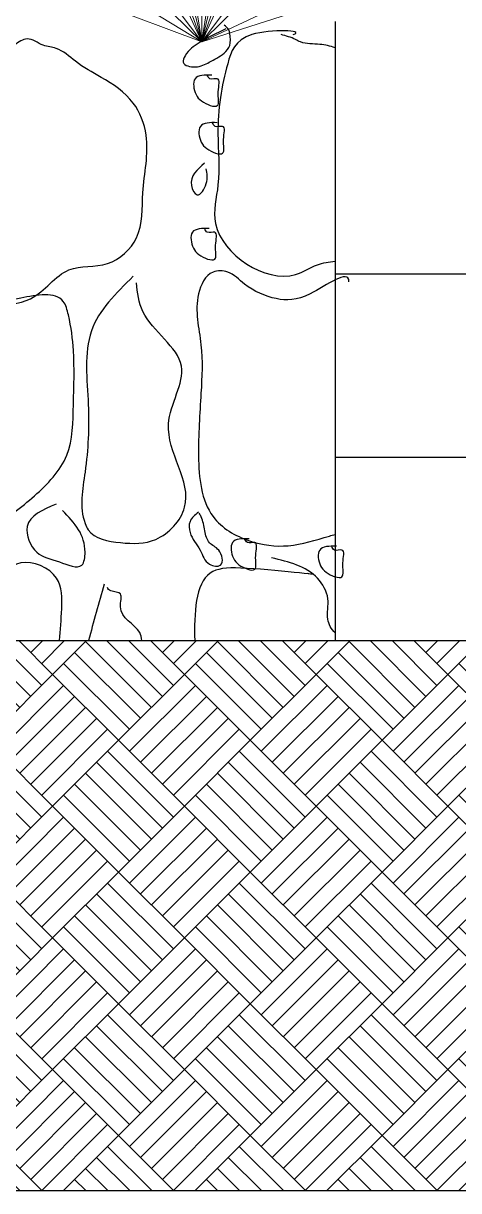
# Model space of a CAD drawing. Extents: x 152 to 700, y -120 to 84.
# Drawn here: x 224.59 to 224.946, y 72.817 to 73.772 of the extents above; entities that cross this region are included whole.
import ezdxf

# ---------------------------------------------------------------- set-up
doc = ezdxf.new("R2010")
doc.units = 0
doc.header["$LTSCALE"] = 0.03
doc.layers.get('0').update_dxf_attribs({"linetype": 'CONTINUOUS'})
doc.layers.add('MUEBLES', color=8, linetype='CONTINUOUS')
doc.layers.add('VEJETACION', color=94, linetype='CONTINUOUS', lineweight=15)

# ---------------------------------------------------------------- blocks, each defined once
blk = doc.blocks.new('A$C76B14522')
at = {"layer": 'VEJETACION'}
for q in [(0.1687, 0.4126), (0.1063, 0.2566), (0.2568, 0.2489), (0.1403, 0.1779), (0.197, 0.1779), (0.2104, 0.1752), (0.0933, 0.1636), (0.1085, 0.1697), (0.2289, 0.1697), (0.244, 0.1636), (0.0609, 0.1443), (0.2765, 0.1443), (0.0402, 0.1262), (0.2972, 0.1262), (0.0148, 0.0937), (0, 0.0632), (0.3318, 0.0763), (0.3402, 0.0549)]:
    blk.add_line((0.1687, 0), q, dxfattribs=at)

msp = doc.modelspace()

# ---------------------------------------------------------------- hatches: boundary and pattern name
at = {"layer": 'MUEBLES', "ltscale": 0.03}
h = msp.add_hatch(dxfattribs=at)
h.set_pattern_fill('AR-PARQ1', color=256, scale=0.00025, angle=45, style=0)
h.set_pattern_definition([(135, (-37.95053, 125.66572), (-0.107763073, 7e-18), [0.0762, -0.0762]), (135, (-37.94155, 125.6747), (-0.107763073, 7e-18), [0.0762, -0.0762]), (135, (-37.93257, 125.68368), (-0.107763073, 7e-18), [0.0762, -0.0762]), (135, (-37.92359, 125.69266), (-0.107763073, 7e-18), [0.0762, -0.0762]), (135, (-37.91461, 125.70164), (-0.107763073, 7e-18), [0.0762, -0.0762]), (135, (-37.90563, 125.71062), (-0.107763073, 7e-18), [0.0762, -0.0762]), (135, (-37.89665, 125.7196), (-0.107763073, 7e-18), [0.0762, -0.0762]), (45, (-38.00441, 125.7196), (0.107763073, -7e-18), [0.0762, -0.0762]), (45, (-38.01339, 125.72858), (0.107763073, -7e-18), [0.0762, -0.0762]), (45, (-38.02237, 125.73756), (0.107763073, -7e-18), [0.0762, -0.0762]), (45, (-38.03135, 125.74654), (0.107763073, -7e-18), [0.0762, -0.0762]), (45, (-38.04033, 125.75552), (0.107763073, -7e-18), [0.0762, -0.0762]), (45, (-38.04931, 125.7645), (0.107763073, -7e-18), [0.0762, -0.0762]), (45, (-38.05829, 125.77348), (0.107763073, -7e-18), [0.0762, -0.0762])])
edge = h.paths.add_edge_path()
edge.add_line((225.69653, 72.8168), (225.69653, 73.2668))
edge.add_line((225.69653, 73.2668), (224.54528, 73.2668))
edge.add_line((224.54528, 73.2668), (224.54528, 73.1168))
edge.add_line((224.54528, 73.1168), (224.4632, 73.1168))
edge.add_spline(control_points=[(224.4632, 73.1168), (224.46531, 73.11367), (224.46999, 73.10539), (224.4558, 73.11166), (224.45081, 73.1152), (224.44846, 73.1168)], knot_values=[0.027543, 0.027543, 0.027543, 0.027543, 0.036516, 0.046967, 0.05629, 0.05629, 0.05629, 0.05629], degree=3, periodic=0)
edge.add_line((224.44846, 73.1168), (224.24528, 73.1168))
edge.add_line((224.24528, 73.1168), (224.24528, 72.9668))
edge.add_line((224.24528, 72.9668), (223.94528, 72.9668))
edge.add_line((223.94528, 72.9668), (223.94528, 72.8168))
edge.add_line((223.94528, 72.8168), (225.69653, 72.8168))

# ---------------------------------------------------------------- linework, layer by layer
at = {"ltscale": 0.03}
for p, q in [((224.84528, 73.77313), (224.84528, 73.2668)), ((224.84528, 73.5668), (229.45276, 73.5668)), ((224.84528, 73.4168), (229.75276, 73.4168)), ((224.54528, 73.2668), (233.02815, 73.2668)), ((219.58904, 72.8168), (233.02815, 72.8168))]:
    msp.add_line(p, q, dxfattribs=at)
at = {"layer": 'MUEBLES', "ltscale": 0.03}
for points in [[(224.75602, 73.76703), (224.73403, 73.75567), (224.72265, 73.74507), (224.72113, 73.73977), (224.73099, 73.73598), (224.74237, 73.73977), (224.7545, 73.74734), (224.75906, 73.7534), (224.75906, 73.76325), (224.7583, 73.76628), (224.7545, 73.77006)], [(224.6171, 73.37835), (224.59345, 73.35998), (224.60134, 73.33898), (224.61973, 73.33111), (224.63813, 73.32848), (224.64076, 73.33898), (224.6355, 73.35735), (224.62236, 73.3731)], [(224.73344, 73.37169), (224.72661, 73.36412), (224.72661, 73.35503), (224.73495, 73.34064), (224.74254, 73.32927), (224.75164, 73.32852), (224.75012, 73.34064), (224.74254, 73.3467), (224.73875, 73.35654), (224.73571, 73.36791), (224.7342, 73.37094)]]:
    msp.add_spline(points, degree=3, dxfattribs=at)
for points, start_tangent in [([(224.58031, 73.75893), (224.54877, 73.70381), (224.52775, 73.66707), (224.51461, 73.64345), (224.52775, 73.59095), (224.53826, 73.55946), (224.59608, 73.54633), (224.62762, 73.56996), (224.65915, 73.5752), (224.68281, 73.5962), (224.68806, 73.63295), (224.69069, 73.68019), (224.68018, 73.70644), (224.6539, 73.72744), (224.63287, 73.74056), (224.6171, 73.75106), (224.60659, 73.75368), (224.59345, 73.75893), (224.58294, 73.75368)], (0.44768, 0.894194)), ([(224.74441, 73.72931), (224.73076, 73.72628), (224.73152, 73.71341), (224.73607, 73.7081), (224.74896, 73.70432), (224.74972, 73.71568), (224.74896, 73.72628), (224.7429, 73.72628), (224.74062, 73.72931)], (0.992302, 0.123845)), ([(224.74875, 73.69033), (224.7351, 73.6873), (224.73585, 73.67443), (224.74041, 73.66912), (224.7533, 73.66534), (224.75406, 73.6767), (224.7533, 73.6873), (224.74723, 73.6873), (224.74496, 73.69033)], (0.992302, 0.123845)), ([(224.7384, 73.65714), (224.72781, 73.639), (224.73235, 73.63144), (224.73992, 73.64051), (224.73992, 73.6526)], (0, 1)), ([(224.74224, 73.60371), (224.72859, 73.60068), (224.72935, 73.58781), (224.7339, 73.5825), (224.74679, 73.57872), (224.74755, 73.59008), (224.74679, 73.60068), (224.74073, 73.60068), (224.73845, 73.60371)], (0.992302, 0.123845)), ([(224.68018, 73.56471), (224.64601, 73.52009), (224.64338, 73.45972), (224.64076, 73.4046), (224.64076, 73.3626), (224.64338, 73.35735), (224.66967, 73.34686), (224.69858, 73.34948), (224.72223, 73.37573), (224.70909, 73.44397), (224.7196, 73.49121), (224.68806, 73.53583), (224.68281, 73.55946)], (-0.707646, -0.706567)), ([(224.515, 73.5137), (224.49008, 73.48606), (224.47901, 73.46532), (224.46655, 73.4432), (224.45963, 73.42937), (224.46516, 73.40587), (224.4707, 73.38237), (224.50531, 73.34919), (224.53161, 73.34366), (224.56483, 73.35887), (224.59943, 73.38514), (224.62574, 73.41832), (224.63127, 73.45979), (224.63127, 73.50403), (224.62712, 73.53306), (224.62297, 73.54412), (224.58836, 73.54688), (224.55791, 73.54135), (224.53576, 73.53444), (224.52607, 73.52338), (224.52053, 73.51509), (224.515, 73.51232)], (0.89465, 0.446768)), ([(224.77502, 73.35001), (224.76137, 73.34698), (224.76213, 73.3341), (224.76668, 73.3288), (224.77957, 73.32501), (224.78033, 73.33637), (224.77957, 73.34698), (224.77351, 73.34698), (224.77123, 73.35001)], (0.992302, 0.123845)), ([(224.84632, 73.34385), (224.83267, 73.34082), (224.83343, 73.32795), (224.83798, 73.32264), (224.85087, 73.31886), (224.85163, 73.33022), (224.85087, 73.34082), (224.84481, 73.34082), (224.84253, 73.34385)], (0.992302, 0.123845))]:
    msp.add_spline(points, degree=3, dxfattribs=dict(at, start_tangent=start_tangent))
for points, knots in [([(224.81098, 73.76235), (224.82164, 73.7659), (224.76624, 73.7683), (224.75734, 73.73972), (224.75059, 73.71045), (224.74855, 73.67716), (224.75215, 73.64289), (224.73816, 73.59212), (224.79735, 73.55289), (224.82867, 73.57472), (224.84026, 73.57658), (224.84528, 73.57703)], [0, 0, 0, 0, 0.0337227, 0.0646854, 0.0930525, 0.1228353, 0.1644388, 0.1961989, 0.2737617, 0.2932939, 0.3076482, 0.3076482, 0.3076482, 0.3076482]), ([(224.84528, 73.75158), (224.84124, 73.75298), (224.83195, 73.75535), (224.82023, 73.75423), (224.81064, 73.75988), (224.80513, 73.7613), (224.80106, 73.76235)], [0.56681141, 0.56681141, 0.56681141, 0.56681141, 0.579646, 0.59563825, 0.60007332, 0.6126179, 0.6126179, 0.6126179, 0.6126179]), ([(224.8566, 73.56028), (224.8566, 73.57136), (224.82284, 73.54497), (224.79775, 73.54437), (224.77323, 73.55464), (224.7601, 73.56935), (224.74102, 73.56989), (224.72827, 73.54277), (224.73773, 73.50979), (224.73552, 73.46484), (224.73216, 73.41899), (224.73671, 73.36822), (224.77355, 73.3463), (224.80833, 73.34199), (224.83056, 73.34935), (224.84376, 73.35313), (224.84528, 73.35358)], [0, 0, 0, 0, 0.033248, 0.0613007, 0.0896963, 0.1067533, 0.1186557, 0.1400927, 0.1817441, 0.2213661, 0.2729132, 0.323851, 0.3595988, 0.3915834, 0.4262247, 0.4307326, 0.4307326, 0.4307326, 0.4307326]), ([(224.61989, 73.2668), (224.6206, 73.27522), (224.62194, 73.29218), (224.62225, 73.32209), (224.5857, 73.33749), (224.55786, 73.30172), (224.50312, 73.29671), (224.48544, 73.3248), (224.4794, 73.3344)], [0.5105707, 0.5105707, 0.5105707, 0.5105707, 0.5361788, 0.561597, 0.5934541, 0.6236135, 0.6865108, 0.7191636, 0.7191636, 0.7191636, 0.7191636]), ([(224.84528, 73.27294), (224.84213, 73.27621), (224.8374, 73.28433), (224.84157, 73.30201), (224.82791, 73.32613), (224.80741, 73.33103), (224.79331, 73.3344)], [0.78922631, 0.78922631, 0.78922631, 0.78922631, 0.8033573, 0.8200716, 0.83876364, 0.87996153, 0.87996153, 0.87996153, 0.87996153]), ([(224.8226, 73.32186), (224.84054, 73.31887), (224.77245, 73.32805), (224.7315, 73.32406), (224.72993, 73.28902), (224.73046, 73.2668)], [0, 0, 0, 0, 0.0545506, 0.0800003, 0.1368855, 0.1368855, 0.1368855, 0.1368855]), ([(224.68717, 73.2668), (224.68707, 73.26915), (224.68475, 73.27921), (224.66517, 73.28647), (224.67277, 73.30662), (224.66321, 73.30617), (224.6592, 73.30887), (224.65915, 73.31011)], [0.31814903, 0.31814903, 0.31814903, 0.31814903, 0.3255664, 0.35182578, 0.36232453, 0.37063436, 0.37434804, 0.37434804, 0.37434804, 0.37434804])]:
    msp.add_open_spline(points, degree=3, knots=knots, dxfattribs=at)
msp.add_open_spline([(224.65653, 73.31274), (224.65207, 73.29737), (224.64761, 73.28201), (224.64362, 73.2668)], degree=3, dxfattribs=at)

# ---------------------------------------------------------------- block references
at = {"layer": 'VEJETACION', "xscale": 0.492882506841454, "yscale": 0.492882506841454, "zscale": 0.492882506841454}
msp.add_blockref('A$C76B14522', (224.653, 73.75654), dxfattribs=at)

doc.saveas('drawing.dxf')
